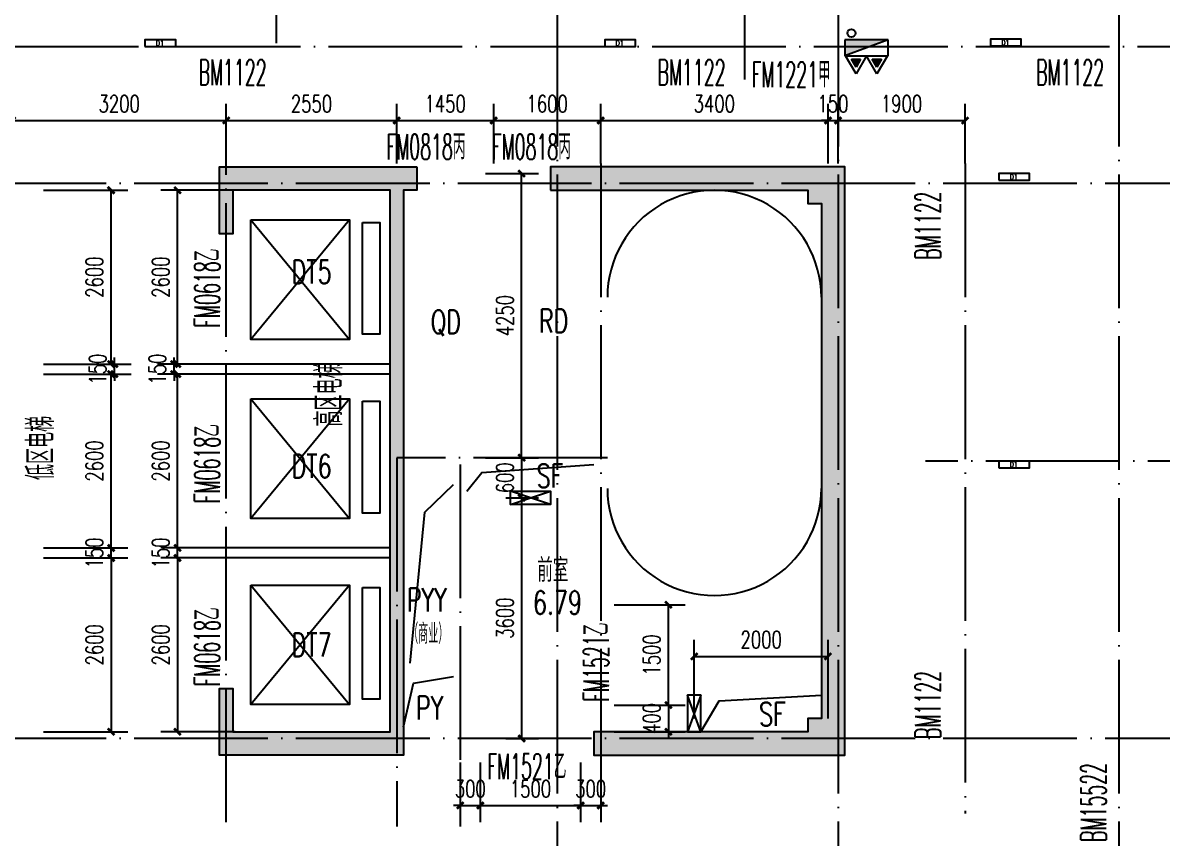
# Model space of a CAD drawing. Extents: x 1980812 to 2578970, y -669191 to 284498.
# Drawn here: x 2020374 to 2037414, y -23487 to -11290 of the extents above; entities that cross this region are included whole.
import ezdxf
from ezdxf.enums import TextEntityAlignment as Align

# ---------------------------------------------------------------- set-up
doc = ezdxf.new("R2010")
doc.units = 0
doc.header["$LTSCALE"] = 1000
doc.header["$MEASUREMENT"] = 0
doc.linetypes.add('DOTE', pattern=[2.42, 2, -0.2, 0.02, -0.2])
for name, color, linetype in [('0-文字（管井）', 53, 'Continuous'), ('0-文字（防火门)', 22, 'Continuous'), ('COLU', 6, 'Continuous'), ('COLU_HATCH', 251, 'Continuous'), ('DIM_SYMB', 3, 'Continuous'), ('dote', 1, 'DOTE'), ('DQ-L', 2, 'Continuous'), ('DQ2', 2, 'Continuous'), ('EQUIP_地漏', 255, 'Continuous'), ('EQUIP_消火栓', 255, 'Continuous'), ('STAIR', 2, 'Continuous'), ('VALVE_喷淋', 255, 'Continuous'), ('VPIPE-消防', 20, 'Continuous'), ('WALL', 4, 'Continuous'), ('WINDOW', 2, 'Continuous'), ('房间名称', 7, 'Continuous'), ('看线', 66, 'Continuous'), ('空线', 3, 'Continuous'), ('详细尺寸', 11, 'Continuous'), ('详细标注', 231, 'Continuous'), ('门窗编号', 56, 'Continuous'), ('门窗编号（回迁图纸）', 56, 'Continuous')]:
    doc.layers.add(name, color=color, linetype=linetype)
doc.styles.add('_TCH_DIM_T3', font='SIMPLEX', dxfattribs={"width": 0.705882, "bigfont": 'GBCBIG'})
doc.styles.add('D8', font='txtw.shx', dxfattribs={"width": 0.7, "bigfont": 'hztxtw.shx'})
doc.styles.add('HZF', font='ROMANS2', dxfattribs={"width": 0.7, "bigfont": 'HZDF2'})
doc.styles.add('HZTXTW', font='txtw.shx', dxfattribs={"width": 0.6, "bigfont": 'hztxtw.shx'})
doc.dimstyles.new('_TCH_ARCH&&100', dxfattribs={"dimtxt": 255, "dimasz": 100, "dimexe": 250, "dimexo": 300, "dimgap": 122.5, "dimtad": 1, "dimdec": 0, "dimzin": 0, "dimdsep": 46, "dimtxsty": '_TCH_DIM_T3', "dimblk": 'ARCHTICK', "dimcen": 0.09, "dimclrt": 7, "dimazin": 2, "dimtfac": 1, "dimtdec": 0, "dimtix": 1, "dimtmove": 2, "dimatfit": 3, "dimfxl": 1, "dimtolj": 1, "dimtzin": 0, "dimarcsym": 0})

# ---------------------------------------------------------------- blocks, each defined once
blk = doc.blocks.new('A座塔楼')
at = {"layer": 'dote'}
for p, q in [((31700, 32677), (31700, -9424)), ((35900, 32677), (35900, -8425)), ((40100, 32677), (40100, -9424)), ((27500, 17700), (27500, 32331)), ((56413, 15600), (-8454, 15600)), ((54631, 11450), (37209, 11450)), ((56413, 7300), (-8454, 7300))]:
    blk.add_line(p, q, dxfattribs=at)
blk = doc.blocks.new('A$C204647D6')
at = {"layer": 'dote'}
for p, q in [((34500, -2099.7), (34500, -6145.2)), ((6500, -5650), (54031.7, -5650)), ((37799.5, -7400), (37799.5, -17119.6))]:
    blk.add_line(p, q, dxfattribs=at)
at = {"layer": '0-文字（防火门)', "style": 'HZTXTW', "width": 0.5}
blk.add_text('FM1221甲', height=380, dxfattribs=at).set_placement((34606.8, -6258.6))
blk = doc.blocks.new('A$C2225643B')
at = {"layer": 'WINDOW', "color": 5}
for p, q in [((-1586, -444), (-261, -2233)), ((-261, -444), (-1586, -2233)), ((-1586, -3119), (-261, -4907)), ((-261, -3119), (-1586, -4907)), ((-1586, -5905), (-261, -7693)), ((-261, -5905), (-1586, -7693))]:
    blk.add_line(p, q, dxfattribs=at)
at = {"layer": 'WINDOW'}
for p, q in [((0, -1950), (0, -650)), ((0, -4700), (0, -3400)), ((0, -7450), (0, -6150))]:
    blk.add_line(p, q, dxfattribs=at)
at = {"layer": 'WINDOW', "color": 5}
for points in [[(-1782, -481), (-2040, -481), (-2040, -2153), (-1782, -2153)], [(-261, -444), (-1586, -444), (-1586, -2233), (-261, -2233)], [(-1782, -3156), (-2040, -3156), (-2040, -4828), (-1782, -4828)], [(-261, -3119), (-1586, -3119), (-1586, -4907), (-261, -4907)], [(-1782, -5942), (-2040, -5942), (-2040, -7614), (-1782, -7614)], [(-261, -5905), (-1586, -5905), (-1586, -7693), (-261, -7693)]]:
    blk.add_lwpolyline(points, close=True, dxfattribs=at)
at = {"layer": 'WINDOW'}
for points in [[(-41, -1300), (0, -1300), (0, -650), (-41, -650)], [(-41, -1300), (0, -1300), (0, -1950), (-41, -1950)], [(-41, -4050), (0, -4050), (0, -3400), (-41, -3400)], [(-41, -4050), (0, -4050), (0, -4700), (-41, -4700)], [(-41, -6800), (0, -6800), (0, -6150), (-41, -6150)], [(-41, -6800), (0, -6800), (0, -7450), (-41, -7450)]]:
    blk.add_lwpolyline(points, close=True, dxfattribs=at)
at = {"layer": '看线'}
for p, q in [((-2200, -2600), (0, -2600)), ((-2200, -2750), (0, -2750)), ((-2200, -5350), (0, -5350)), ((-2200, -5500), (0, -5500))]:
    blk.add_line(p, q, dxfattribs=at)
at = {"layer": '房间名称', "style": 'HZF', "width": 0.7}
for s, p in [('DT2', (-1045, -1220)), ('DT3', (-1045, -4128)), ('DT4', (-1045, -6799))]:
    blk.add_text(s, height=350, dxfattribs=at).set_placement(p, align=Align.MIDDLE_CENTER)
at = {"layer": '房间名称', "style": 'HZTXTW', "width": 0.6}
blk.add_text('低区电梯', height=400, rotation=90.0006, dxfattribs=at).set_placement((525, -3854), align=Align.MIDDLE_CENTER)
blk = doc.blocks.new('_ArchTick')
at = {"color": 0, "linetype": 'ByBlock', "const_width": 0.4}
blk.add_lwpolyline([(-0.5, -0.5), (0.5, 0.5)], dxfattribs=at)
blk = doc.blocks.new('*D45')
at = {"layer": 'Defpoints', "color": 0, "transparency": 16777216}
for p in [(2020382, -19295), (2020382, -21895), (2021695, -21895)]:
    blk.add_point(p, dxfattribs=at)
at = {"layer": '详细标注', "color": 0, "lineweight": -2, "transparency": 16777216}
for p, q in [((2020682, -19295), (2021945, -19295)), ((2021695, -19295), (2021695, -21895)), ((2020682, -21895), (2021945, -21895))]:
    blk.add_line(p, q, dxfattribs=at)
at = {"layer": '详细标注', "color": 0, "lineweight": -2, "transparency": 16777216, "xscale": 100, "yscale": 100, "zscale": 100}
for p, rotation in [((2021695, -19295), 90), ((2021695, -21895), 270)]:
    blk.add_blockref('_ArchTick', p, dxfattribs=dict(at, rotation=rotation))
at = {"layer": '详细标注', "color": 7, "transparency": 16777216, "insert": (2021445, -20595), "char_height": 255, "attachment_point": 5, "rotation": 90, "style": '_TCH_DIM_T3'}
blk.add_mtext('\\A1;2600', dxfattribs=at)
blk = doc.blocks.new('*D46')
at = {"layer": 'Defpoints', "color": 0, "transparency": 16777216}
for p in [(2020382, -19145), (2021695, -19145), (2020382, -19295)]:
    blk.add_point(p, dxfattribs=at)
at = {"layer": '详细标注', "color": 0, "lineweight": -2, "transparency": 16777216}
for p, q in [((2021695, -19145), (2021695, -19045)), ((2020682, -19145), (2021945, -19145)), ((2021695, -19295), (2021695, -19145)), ((2020682, -19295), (2021945, -19295)), ((2021695, -19295), (2021695, -19395))]:
    blk.add_line(p, q, dxfattribs=at)
at = {"layer": '详细标注', "color": 0, "lineweight": -2, "transparency": 16777216, "xscale": 100, "yscale": 100, "zscale": 100}
for p, rotation in [((2021695, -19145), 270), ((2021695, -19295), 90)]:
    blk.add_blockref('_ArchTick', p, dxfattribs=dict(at, rotation=rotation))
at = {"layer": '详细标注', "color": 7, "transparency": 16777216, "insert": (2021445, -19220), "char_height": 255, "attachment_point": 5, "rotation": 90, "style": '_TCH_DIM_T3'}
blk.add_mtext('\\A1;150', dxfattribs=at)
blk = doc.blocks.new('*D47')
at = {"layer": 'Defpoints', "color": 0, "transparency": 16777216}
for p in [(2020382, -16545), (2021695, -16545), (2020382, -19145)]:
    blk.add_point(p, dxfattribs=at)
at = {"layer": '详细标注', "color": 0, "lineweight": -2, "transparency": 16777216}
for p, q in [((2020682, -16545), (2021945, -16545)), ((2021695, -19145), (2021695, -16545)), ((2020682, -19145), (2021945, -19145))]:
    blk.add_line(p, q, dxfattribs=at)
at = {"layer": '详细标注', "color": 0, "lineweight": -2, "transparency": 16777216, "xscale": 100, "yscale": 100, "zscale": 100}
for p, rotation in [((2021695, -16545), 90), ((2021695, -19145), 270)]:
    blk.add_blockref('_ArchTick', p, dxfattribs=dict(at, rotation=rotation))
at = {"layer": '详细标注', "color": 7, "transparency": 16777216, "insert": (2021445, -17845), "char_height": 255, "attachment_point": 5, "rotation": 90, "style": '_TCH_DIM_T3'}
blk.add_mtext('\\A1;2600', dxfattribs=at)
blk = doc.blocks.new('*D48')
at = {"layer": 'Defpoints', "color": 0, "transparency": 16777216}
for p in [(2020382, -16395), (2021745, -16395), (2020382, -16545)]:
    blk.add_point(p, dxfattribs=at)
at = {"layer": '详细标注', "color": 0, "lineweight": -2, "transparency": 16777216}
for p, q in [((2021745, -16395), (2021745, -16295)), ((2020682, -16395), (2021995, -16395)), ((2021745, -16545), (2021745, -16395)), ((2020682, -16545), (2021995, -16545)), ((2021745, -16545), (2021745, -16645))]:
    blk.add_line(p, q, dxfattribs=at)
at = {"layer": '详细标注', "color": 0, "lineweight": -2, "transparency": 16777216, "xscale": 100, "yscale": 100, "zscale": 100}
for p, rotation in [((2021745, -16395), 270), ((2021745, -16545), 90)]:
    blk.add_blockref('_ArchTick', p, dxfattribs=dict(at, rotation=rotation))
at = {"layer": '详细标注', "color": 7, "transparency": 16777216, "insert": (2021495, -16470), "char_height": 255, "attachment_point": 5, "rotation": 90, "style": '_TCH_DIM_T3'}
blk.add_mtext('\\A1;150', dxfattribs=at)
blk = doc.blocks.new('*D49')
at = {"layer": 'Defpoints', "color": 0, "transparency": 16777216}
for p in [(2020382, -13795), (2021695, -13795), (2020382, -16395)]:
    blk.add_point(p, dxfattribs=at)
at = {"layer": '详细标注', "color": 0, "lineweight": -2, "transparency": 16777216}
for p, q in [((2020682, -13795), (2021945, -13795)), ((2021695, -16395), (2021695, -13795)), ((2020682, -16395), (2021945, -16395))]:
    blk.add_line(p, q, dxfattribs=at)
at = {"layer": '详细标注', "color": 0, "lineweight": -2, "transparency": 16777216, "xscale": 100, "yscale": 100, "zscale": 100}
for p, rotation in [((2021695, -13795), 90), ((2021695, -16395), 270)]:
    blk.add_blockref('_ArchTick', p, dxfattribs=dict(at, rotation=rotation))
at = {"layer": '详细标注', "color": 7, "transparency": 16777216, "insert": (2021445, -15095), "char_height": 255, "attachment_point": 5, "rotation": 90, "style": '_TCH_DIM_T3'}
blk.add_mtext('\\A1;2600', dxfattribs=at)
blk = doc.blocks.new('*D60')
at = {"layer": 'Defpoints', "color": 0, "transparency": 16777216}
for p in [(2023850, -19295), (2022688, -21895), (2023850, -21895)]:
    blk.add_point(p, dxfattribs=at)
at = {"layer": '详细标注', "color": 0, "lineweight": -2, "transparency": 16777216}
for p, q in [((2023550, -19295), (2022438, -19295)), ((2022688, -19295), (2022688, -21895)), ((2023550, -21895), (2022438, -21895))]:
    blk.add_line(p, q, dxfattribs=at)
at = {"layer": '详细标注', "color": 0, "lineweight": -2, "transparency": 16777216, "xscale": 100, "yscale": 100, "zscale": 100}
for p, rotation in [((2022688, -19295), 90), ((2022688, -21895), 270)]:
    blk.add_blockref('_ArchTick', p, dxfattribs=dict(at, rotation=rotation))
at = {"layer": '详细标注', "color": 7, "transparency": 16777216, "insert": (2022438, -20595), "char_height": 255, "attachment_point": 5, "rotation": 90, "style": '_TCH_DIM_T3'}
blk.add_mtext('\\A1;2600', dxfattribs=at)
blk = doc.blocks.new('*D61')
at = {"layer": 'Defpoints', "color": 0, "transparency": 16777216}
for p in [(2022688, -19145), (2023850, -19145), (2023850, -19295)]:
    blk.add_point(p, dxfattribs=at)
at = {"layer": '详细标注', "color": 0, "lineweight": -2, "transparency": 16777216}
for p, q in [((2022688, -19145), (2022688, -19045)), ((2023550, -19145), (2022438, -19145)), ((2022688, -19295), (2022688, -19145)), ((2023550, -19295), (2022438, -19295)), ((2022688, -19295), (2022688, -19395))]:
    blk.add_line(p, q, dxfattribs=at)
at = {"layer": '详细标注', "color": 0, "lineweight": -2, "transparency": 16777216, "xscale": 100, "yscale": 100, "zscale": 100}
for p, rotation in [((2022688, -19145), 270), ((2022688, -19295), 90)]:
    blk.add_blockref('_ArchTick', p, dxfattribs=dict(at, rotation=rotation))
at = {"layer": '详细标注', "color": 7, "transparency": 16777216, "insert": (2022438, -19220), "char_height": 255, "attachment_point": 5, "rotation": 90, "style": '_TCH_DIM_T3'}
blk.add_mtext('\\A1;150', dxfattribs=at)
blk = doc.blocks.new('*D62')
at = {"layer": 'Defpoints', "color": 0, "transparency": 16777216}
for p in [(2022688, -16545), (2023850, -16545), (2023850, -19145)]:
    blk.add_point(p, dxfattribs=at)
at = {"layer": '详细标注', "color": 0, "lineweight": -2, "transparency": 16777216}
for p, q in [((2023550, -16545), (2022438, -16545)), ((2022688, -19145), (2022688, -16545)), ((2023550, -19145), (2022438, -19145))]:
    blk.add_line(p, q, dxfattribs=at)
at = {"layer": '详细标注', "color": 0, "lineweight": -2, "transparency": 16777216, "xscale": 100, "yscale": 100, "zscale": 100}
for p, rotation in [((2022688, -16545), 90), ((2022688, -19145), 270)]:
    blk.add_blockref('_ArchTick', p, dxfattribs=dict(at, rotation=rotation))
at = {"layer": '详细标注', "color": 7, "transparency": 16777216, "insert": (2022438, -17845), "char_height": 255, "attachment_point": 5, "rotation": 90, "style": '_TCH_DIM_T3'}
blk.add_mtext('\\A1;2600', dxfattribs=at)
blk = doc.blocks.new('*D63')
at = {"layer": 'Defpoints', "color": 0, "transparency": 16777216}
for p in [(2022638, -16395), (2023850, -16395), (2023850, -16545)]:
    blk.add_point(p, dxfattribs=at)
at = {"layer": '详细标注', "color": 0, "lineweight": -2, "transparency": 16777216}
for p, q in [((2022638, -16395), (2022638, -16295)), ((2023550, -16395), (2022388, -16395)), ((2022638, -16545), (2022638, -16395)), ((2023550, -16545), (2022388, -16545)), ((2022638, -16545), (2022638, -16645))]:
    blk.add_line(p, q, dxfattribs=at)
at = {"layer": '详细标注', "color": 0, "lineweight": -2, "transparency": 16777216, "xscale": 100, "yscale": 100, "zscale": 100}
for p, rotation in [((2022638, -16395), 270), ((2022638, -16545), 90)]:
    blk.add_blockref('_ArchTick', p, dxfattribs=dict(at, rotation=rotation))
at = {"layer": '详细标注', "color": 7, "transparency": 16777216, "insert": (2022388, -16470), "char_height": 255, "attachment_point": 5, "rotation": 90, "style": '_TCH_DIM_T3'}
blk.add_mtext('\\A1;150', dxfattribs=at)
blk = doc.blocks.new('*D64')
at = {"layer": 'Defpoints', "color": 0, "transparency": 16777216}
for p in [(2022688, -13795), (2023850, -13795), (2023850, -16395)]:
    blk.add_point(p, dxfattribs=at)
at = {"layer": '详细标注', "color": 0, "lineweight": -2, "transparency": 16777216}
for p, q in [((2023550, -13795), (2022438, -13795)), ((2022688, -16395), (2022688, -13795)), ((2023550, -16395), (2022438, -16395))]:
    blk.add_line(p, q, dxfattribs=at)
at = {"layer": '详细标注', "color": 0, "lineweight": -2, "transparency": 16777216, "xscale": 100, "yscale": 100, "zscale": 100}
for p, rotation in [((2022688, -13795), 90), ((2022688, -16395), 270)]:
    blk.add_blockref('_ArchTick', p, dxfattribs=dict(at, rotation=rotation))
at = {"layer": '详细标注', "color": 7, "transparency": 16777216, "insert": (2022438, -15095), "char_height": 255, "attachment_point": 5, "rotation": 90, "style": '_TCH_DIM_T3'}
blk.add_mtext('\\A1;2600', dxfattribs=at)
blk = doc.blocks.new('*D1451')
at = {"layer": 'Defpoints', "color": 0, "transparency": 16777216}
for p in [(5500, 1044), (2300, 100), (5500, 100)]:
    blk.add_point(p, dxfattribs=at)
at = {"layer": '详细标注', "color": 0, "lineweight": -2, "transparency": 16777216}
for p, q in [((2300, 400), (2300, 1294)), ((5500, 400), (5500, 1294)), ((2300, 1044), (5500, 1044))]:
    blk.add_line(p, q, dxfattribs=at)
at = {"layer": '详细标注', "color": 0, "lineweight": -2, "transparency": 16777216, "xscale": 100, "yscale": 100, "zscale": 100, "rotation": 180}
blk.add_blockref('_ArchTick', (2300, 1044), dxfattribs=at)
at = {"layer": '详细标注', "color": 0, "lineweight": -2, "transparency": 16777216, "xscale": 100, "yscale": 100, "zscale": 100}
blk.add_blockref('_ArchTick', (5500, 1044), dxfattribs=at)
at = {"layer": '详细标注', "color": 7, "transparency": 16777216, "insert": (3900, 1294), "char_height": 255, "attachment_point": 5, "style": '_TCH_DIM_T3'}
blk.add_mtext('\\A1;3200', dxfattribs=at)
blk = doc.blocks.new('*D1452')
at = {"layer": 'Defpoints', "color": 0, "transparency": 16777216}
for p in [(8050, 1044), (5500, 100), (8050, 100)]:
    blk.add_point(p, dxfattribs=at)
at = {"layer": '详细标注', "color": 0, "lineweight": -2, "transparency": 16777216}
for p, q in [((5500, 400), (5500, 1294)), ((8050, 400), (8050, 1294)), ((5500, 1044), (8050, 1044))]:
    blk.add_line(p, q, dxfattribs=at)
at = {"layer": '详细标注', "color": 0, "lineweight": -2, "transparency": 16777216, "xscale": 100, "yscale": 100, "zscale": 100, "rotation": 180}
blk.add_blockref('_ArchTick', (5500, 1044), dxfattribs=at)
at = {"layer": '详细标注', "color": 0, "lineweight": -2, "transparency": 16777216, "xscale": 100, "yscale": 100, "zscale": 100}
blk.add_blockref('_ArchTick', (8050, 1044), dxfattribs=at)
at = {"layer": '详细标注', "color": 7, "transparency": 16777216, "insert": (6775, 1294), "char_height": 255, "attachment_point": 5, "style": '_TCH_DIM_T3'}
blk.add_mtext('\\A1;2550', dxfattribs=at)
blk = doc.blocks.new('*D1453')
at = {"layer": 'Defpoints', "color": 0, "transparency": 16777216}
for p in [(9500, 1044), (8050, 100), (9500, 100)]:
    blk.add_point(p, dxfattribs=at)
at = {"layer": '详细标注', "color": 0, "lineweight": -2, "transparency": 16777216}
for p, q in [((8050, 400), (8050, 1294)), ((9500, 400), (9500, 1294)), ((8050, 1044), (9500, 1044))]:
    blk.add_line(p, q, dxfattribs=at)
at = {"layer": '详细标注', "color": 0, "lineweight": -2, "transparency": 16777216, "xscale": 100, "yscale": 100, "zscale": 100, "rotation": 180}
blk.add_blockref('_ArchTick', (8050, 1044), dxfattribs=at)
at = {"layer": '详细标注', "color": 0, "lineweight": -2, "transparency": 16777216, "xscale": 100, "yscale": 100, "zscale": 100}
blk.add_blockref('_ArchTick', (9500, 1044), dxfattribs=at)
at = {"layer": '详细标注', "color": 7, "transparency": 16777216, "insert": (8775, 1294), "char_height": 255, "attachment_point": 5, "style": '_TCH_DIM_T3'}
blk.add_mtext('\\A1;1450', dxfattribs=at)
blk = doc.blocks.new('*D1454')
at = {"layer": 'Defpoints', "color": 0, "transparency": 16777216}
for p in [(11100, 1044), (9500, 100), (11100, 100)]:
    blk.add_point(p, dxfattribs=at)
at = {"layer": '详细标注', "color": 0, "lineweight": -2, "transparency": 16777216}
for p, q in [((9500, 400), (9500, 1294)), ((11100, 400), (11100, 1294)), ((9500, 1044), (11100, 1044))]:
    blk.add_line(p, q, dxfattribs=at)
at = {"layer": '详细标注', "color": 0, "lineweight": -2, "transparency": 16777216, "xscale": 100, "yscale": 100, "zscale": 100, "rotation": 180}
blk.add_blockref('_ArchTick', (9500, 1044), dxfattribs=at)
at = {"layer": '详细标注', "color": 0, "lineweight": -2, "transparency": 16777216, "xscale": 100, "yscale": 100, "zscale": 100}
blk.add_blockref('_ArchTick', (11100, 1044), dxfattribs=at)
at = {"layer": '详细标注', "color": 7, "transparency": 16777216, "insert": (10300, 1294), "char_height": 255, "attachment_point": 5, "style": '_TCH_DIM_T3'}
blk.add_mtext('\\A1;1600', dxfattribs=at)
blk = doc.blocks.new('*D1455')
at = {"layer": 'Defpoints', "color": 0, "transparency": 16777216}
for p in [(14500, 1044), (11100, 100), (14500, 100)]:
    blk.add_point(p, dxfattribs=at)
at = {"layer": '详细标注', "color": 0, "lineweight": -2, "transparency": 16777216}
for p, q in [((11100, 400), (11100, 1294)), ((14500, 400), (14500, 1294)), ((11100, 1044), (14500, 1044))]:
    blk.add_line(p, q, dxfattribs=at)
at = {"layer": '详细标注', "color": 0, "lineweight": -2, "transparency": 16777216, "xscale": 100, "yscale": 100, "zscale": 100, "rotation": 180}
blk.add_blockref('_ArchTick', (11100, 1044), dxfattribs=at)
at = {"layer": '详细标注', "color": 0, "lineweight": -2, "transparency": 16777216, "xscale": 100, "yscale": 100, "zscale": 100}
blk.add_blockref('_ArchTick', (14500, 1044), dxfattribs=at)
at = {"layer": '详细标注', "color": 7, "transparency": 16777216, "insert": (12800, 1294), "char_height": 255, "attachment_point": 5, "style": '_TCH_DIM_T3'}
blk.add_mtext('\\A1;3400', dxfattribs=at)
blk = doc.blocks.new('*D1456')
at = {"layer": 'Defpoints', "color": 0, "transparency": 16777216}
for p in [(14650, 1044), (14500, 100), (14650, 100)]:
    blk.add_point(p, dxfattribs=at)
at = {"layer": '详细标注', "color": 0, "lineweight": -2, "transparency": 16777216}
for p, q in [((14500, 400), (14500, 1294)), ((14650, 400), (14650, 1294)), ((14500, 1044), (14400, 1044)), ((14500, 1044), (14650, 1044)), ((14650, 1044), (14750, 1044))]:
    blk.add_line(p, q, dxfattribs=at)
at = {"layer": '详细标注', "color": 0, "lineweight": -2, "transparency": 16777216, "xscale": 100, "yscale": 100, "zscale": 100}
blk.add_blockref('_ArchTick', (14500, 1044), dxfattribs=at)
at = {"layer": '详细标注', "color": 0, "lineweight": -2, "transparency": 16777216, "xscale": 100, "yscale": 100, "zscale": 100, "rotation": 180}
blk.add_blockref('_ArchTick', (14650, 1044), dxfattribs=at)
at = {"layer": '详细标注', "color": 7, "transparency": 16777216, "insert": (14575, 1294), "char_height": 255, "attachment_point": 5, "style": '_TCH_DIM_T3'}
blk.add_mtext('\\A1;150', dxfattribs=at)
blk = doc.blocks.new('*D1457')
at = {"layer": 'Defpoints', "color": 0, "transparency": 16777216}
for p in [(16550, 1044), (14650, 100), (16550, 100)]:
    blk.add_point(p, dxfattribs=at)
at = {"layer": '详细标注', "color": 0, "lineweight": -2, "transparency": 16777216}
for p, q in [((14650, 400), (14650, 1294)), ((16550, 400), (16550, 1294)), ((14650, 1044), (16550, 1044))]:
    blk.add_line(p, q, dxfattribs=at)
at = {"layer": '详细标注', "color": 0, "lineweight": -2, "transparency": 16777216, "xscale": 100, "yscale": 100, "zscale": 100, "rotation": 180}
blk.add_blockref('_ArchTick', (14650, 1044), dxfattribs=at)
at = {"layer": '详细标注', "color": 0, "lineweight": -2, "transparency": 16777216, "xscale": 100, "yscale": 100, "zscale": 100}
blk.add_blockref('_ArchTick', (16550, 1044), dxfattribs=at)
at = {"layer": '详细标注', "color": 7, "transparency": 16777216, "insert": (15600, 1294), "char_height": 255, "attachment_point": 5, "style": '_TCH_DIM_T3'}
blk.add_mtext('\\A1;1900', dxfattribs=at)
blk = doc.blocks.new('*D1466')
at = {"layer": 'Defpoints', "color": 0, "transparency": 16777216}
for p in [(9080, 250), (9918, 250), (9080, -4000)]:
    blk.add_point(p, dxfattribs=at)
at = {"layer": '详细标注', "color": 0, "lineweight": -2, "transparency": 16777216}
for p, q in [((9380, 250), (10168, 250)), ((9918, -4000), (9918, 250)), ((9380, -4000), (10168, -4000))]:
    blk.add_line(p, q, dxfattribs=at)
at = {"layer": '详细标注', "color": 0, "lineweight": -2, "transparency": 16777216, "xscale": 100, "yscale": 100, "zscale": 100}
for p, rotation in [((9918, 250), 90), ((9918, -4000), 270)]:
    blk.add_blockref('_ArchTick', p, dxfattribs=dict(at, rotation=rotation))
at = {"layer": '详细标注', "color": 7, "transparency": 16777216, "insert": (9668, -1875), "char_height": 255, "attachment_point": 5, "rotation": 90, "style": '_TCH_DIM_T3'}
blk.add_mtext('\\A1;4250', dxfattribs=at)
blk = doc.blocks.new('*D1467')
at = {"layer": 'Defpoints', "color": 0, "transparency": 16777216}
for p in [(9380, -4000), (9380, -4600), (9918, -4600)]:
    blk.add_point(p, dxfattribs=at)
at = {"layer": '详细标注', "color": 0, "lineweight": -2, "transparency": 16777216}
for p, q in [((9918, -4000), (9918, -3900)), ((9680, -4000), (10168, -4000)), ((9918, -4000), (9918, -4600)), ((9680, -4600), (10168, -4600)), ((9918, -4600), (9918, -4700))]:
    blk.add_line(p, q, dxfattribs=at)
at = {"layer": '详细标注', "color": 0, "lineweight": -2, "transparency": 16777216, "xscale": 100, "yscale": 100, "zscale": 100}
for p, rotation in [((9918, -4000), 270), ((9918, -4600), 90)]:
    blk.add_blockref('_ArchTick', p, dxfattribs=dict(at, rotation=rotation))
at = {"layer": '详细标注', "color": 7, "transparency": 16777216, "insert": (9668, -4300), "char_height": 255, "attachment_point": 5, "rotation": 90, "style": '_TCH_DIM_T3'}
blk.add_mtext('\\A1;600', dxfattribs=at)
blk = doc.blocks.new('*D1468')
at = {"layer": 'Defpoints', "color": 0, "transparency": 16777216}
for p in [(9380, -4600), (9380, -8200), (9918, -8200)]:
    blk.add_point(p, dxfattribs=at)
at = {"layer": '详细标注', "color": 0, "lineweight": -2, "transparency": 16777216}
for p, q in [((9680, -4600), (10168, -4600)), ((9918, -4600), (9918, -8200)), ((9680, -8200), (10168, -8200))]:
    blk.add_line(p, q, dxfattribs=at)
at = {"layer": '详细标注', "color": 0, "lineweight": -2, "transparency": 16777216, "xscale": 100, "yscale": 100, "zscale": 100}
for p, rotation in [((9918, -4600), 90), ((9918, -8200), 270)]:
    blk.add_blockref('_ArchTick', p, dxfattribs=dict(at, rotation=rotation))
at = {"layer": '详细标注', "color": 7, "transparency": 16777216, "insert": (9668, -6400), "char_height": 255, "attachment_point": 5, "rotation": 90, "style": '_TCH_DIM_T3'}
blk.add_mtext('\\A1;3600', dxfattribs=at)
blk = doc.blocks.new('*D1469')
at = {"layer": 'Defpoints', "color": 0, "transparency": 16777216}
for p in [(11000, -6200), (12113, -6200), (11000, -7700)]:
    blk.add_point(p, dxfattribs=at)
at = {"layer": '详细标注', "color": 0, "lineweight": -2, "transparency": 16777216}
for p, q in [((11300, -6200), (12363, -6200)), ((12113, -7700), (12113, -6200)), ((11300, -7700), (12363, -7700))]:
    blk.add_line(p, q, dxfattribs=at)
at = {"layer": '详细标注', "color": 0, "lineweight": -2, "transparency": 16777216, "xscale": 100, "yscale": 100, "zscale": 100}
for p, rotation in [((12113, -6200), 90), ((12113, -7700), 270)]:
    blk.add_blockref('_ArchTick', p, dxfattribs=dict(at, rotation=rotation))
at = {"layer": '详细标注', "color": 7, "transparency": 16777216, "insert": (11863, -6950), "char_height": 255, "attachment_point": 5, "rotation": 90, "style": '_TCH_DIM_T3'}
blk.add_mtext('\\A1;1500', dxfattribs=at)
blk = doc.blocks.new('*D1470')
at = {"layer": 'Defpoints', "color": 0, "transparency": 16777216}
for p in [(11000, -7700), (11000, -8100), (12113, -8100)]:
    blk.add_point(p, dxfattribs=at)
at = {"layer": '详细标注', "color": 0, "lineweight": -2, "transparency": 16777216}
for p, q in [((12113, -7700), (12113, -7600)), ((11300, -7700), (12363, -7700)), ((12113, -7700), (12113, -8100)), ((11300, -8100), (12363, -8100)), ((12113, -8100), (12113, -8200))]:
    blk.add_line(p, q, dxfattribs=at)
at = {"layer": '详细标注', "color": 0, "lineweight": -2, "transparency": 16777216, "xscale": 100, "yscale": 100, "zscale": 100}
for p, rotation in [((12113, -7700), 270), ((12113, -8100), 90)]:
    blk.add_blockref('_ArchTick', p, dxfattribs=dict(at, rotation=rotation))
at = {"layer": '详细标注', "color": 7, "transparency": 16777216, "insert": (11863, -7900), "char_height": 255, "attachment_point": 5, "rotation": 90, "style": '_TCH_DIM_T3'}
blk.add_mtext('\\A1;400', dxfattribs=at)
blk = doc.blocks.new('*D1471')
at = {"layer": 'Defpoints', "color": 0, "transparency": 16777216}
for p in [(9000, -8257), (9300, -8257), (9300, -9202)]:
    blk.add_point(p, dxfattribs=at)
at = {"layer": '详细标注', "color": 0, "lineweight": -2, "transparency": 16777216}
for p, q in [((9000, -8557), (9000, -9452)), ((9300, -8557), (9300, -9452)), ((9000, -9202), (8900, -9202)), ((9000, -9202), (9300, -9202)), ((9300, -9202), (9400, -9202))]:
    blk.add_line(p, q, dxfattribs=at)
at = {"layer": '详细标注', "color": 0, "lineweight": -2, "transparency": 16777216, "xscale": 100, "yscale": 100, "zscale": 100}
blk.add_blockref('_ArchTick', (9000, -9202), dxfattribs=at)
at = {"layer": '详细标注', "color": 0, "lineweight": -2, "transparency": 16777216, "xscale": 100, "yscale": 100, "zscale": 100, "rotation": 180}
blk.add_blockref('_ArchTick', (9300, -9202), dxfattribs=at)
at = {"layer": '详细标注', "color": 7, "transparency": 16777216, "insert": (9150, -8952), "char_height": 255, "attachment_point": 5, "style": '_TCH_DIM_T3'}
blk.add_mtext('\\A1;300', dxfattribs=at)
blk = doc.blocks.new('*D1472')
at = {"layer": 'Defpoints', "color": 0, "transparency": 16777216}
for p in [(9300, -8257), (10800, -8257), (10800, -9202)]:
    blk.add_point(p, dxfattribs=at)
at = {"layer": '详细标注', "color": 0, "lineweight": -2, "transparency": 16777216}
for p, q in [((9300, -8557), (9300, -9452)), ((10800, -8557), (10800, -9452)), ((9300, -9202), (10800, -9202))]:
    blk.add_line(p, q, dxfattribs=at)
at = {"layer": '详细标注', "color": 0, "lineweight": -2, "transparency": 16777216, "xscale": 100, "yscale": 100, "zscale": 100, "rotation": 180}
blk.add_blockref('_ArchTick', (9300, -9202), dxfattribs=at)
at = {"layer": '详细标注', "color": 0, "lineweight": -2, "transparency": 16777216, "xscale": 100, "yscale": 100, "zscale": 100}
blk.add_blockref('_ArchTick', (10800, -9202), dxfattribs=at)
at = {"layer": '详细标注', "color": 7, "transparency": 16777216, "insert": (10050, -8952), "char_height": 255, "attachment_point": 5, "style": '_TCH_DIM_T3'}
blk.add_mtext('\\A1;1500', dxfattribs=at)
blk = doc.blocks.new('*D1473')
at = {"layer": 'Defpoints', "color": 0, "transparency": 16777216}
for p in [(10800, -8257), (11100, -8257), (11100, -9202)]:
    blk.add_point(p, dxfattribs=at)
at = {"layer": '详细标注', "color": 0, "lineweight": -2, "transparency": 16777216}
for p, q in [((10800, -8557), (10800, -9452)), ((11100, -8557), (11100, -9452)), ((10800, -9202), (10700, -9202)), ((10800, -9202), (11100, -9202)), ((11100, -9202), (11200, -9202))]:
    blk.add_line(p, q, dxfattribs=at)
at = {"layer": '详细标注', "color": 0, "lineweight": -2, "transparency": 16777216, "xscale": 100, "yscale": 100, "zscale": 100}
blk.add_blockref('_ArchTick', (10800, -9202), dxfattribs=at)
at = {"layer": '详细标注', "color": 0, "lineweight": -2, "transparency": 16777216, "xscale": 100, "yscale": 100, "zscale": 100, "rotation": 180}
blk.add_blockref('_ArchTick', (11100, -9202), dxfattribs=at)
at = {"layer": '详细标注', "color": 7, "transparency": 16777216, "insert": (10950, -8952), "char_height": 255, "attachment_point": 5, "style": '_TCH_DIM_T3'}
blk.add_mtext('\\A1;300', dxfattribs=at)
blk = doc.blocks.new('*D1474')
at = {"layer": 'Defpoints', "color": 0, "transparency": 16777216}
for p in [(14500, -6972), (12500, -8200), (14500, -8200)]:
    blk.add_point(p, dxfattribs=at)
at = {"layer": '详细标注', "color": 0, "lineweight": -2, "transparency": 16777216}
for p, q in [((12500, -7900), (12500, -6722)), ((14500, -7900), (14500, -6722)), ((12500, -6972), (14500, -6972))]:
    blk.add_line(p, q, dxfattribs=at)
at = {"layer": '详细标注', "color": 0, "lineweight": -2, "transparency": 16777216, "xscale": 100, "yscale": 100, "zscale": 100, "rotation": 180}
blk.add_blockref('_ArchTick', (12500, -6972), dxfattribs=at)
at = {"layer": '详细标注', "color": 0, "lineweight": -2, "transparency": 16777216, "xscale": 100, "yscale": 100, "zscale": 100}
blk.add_blockref('_ArchTick', (14500, -6972), dxfattribs=at)
at = {"layer": '详细标注', "color": 7, "transparency": 16777216, "insert": (13500, -6722), "char_height": 255, "attachment_point": 5, "style": '_TCH_DIM_T3'}
blk.add_mtext('\\A1;2000', dxfattribs=at)
blk = doc.blocks.new('11~17层墙柱')
at = {"layer": 'COLU_HATCH'}
h = blk.add_hatch(color=256, dxfattribs=at)
h.dxf.hatch_style = 1
h.paths.add_polyline_path([(26650, 15850), (26650, 14850), (26850, 14850), (26850, 15500), (29600, 15500), (29600, 15850)])
h = blk.add_hatch(color=256, dxfattribs=at)
h.dxf.hatch_style = 1
h.paths.add_polyline_path([(31600, 15500), (35450, 15500), (35450, 15300), (35650, 15300), (35650, 7600), (35450, 7600), (35450, 7400), (32250, 7400), (32250, 7050), (36000, 7050), (36000, 15850), (31600, 15850)])
h = blk.add_hatch(color=256, dxfattribs=at)
h.dxf.hatch_style = 1
h.paths.add_polyline_path([(29400, 15500), (29400, 7400), (29200, 7400), (29200, 15500)])
h = blk.add_hatch(color=256, dxfattribs=at)
h.dxf.hatch_style = 1
h.paths.add_polyline_path([(26650, 8050), (26850, 8050), (26850, 7400), (29400, 7400), (29400, 7050), (26650, 7050)])
at = {"layer": 'COLU'}
blk.add_line((35450, 15500), (35450, 15300), dxfattribs=at)
for points in [[(29600, 15850), (29600, 15500), (29400, 15500), (29400, 7400), (29400, 7400), (29400, 7050), (26650, 7050), (26650, 8050), (26850, 8050), (26850, 7400), (29200, 7400), (29200, 15500), (26850, 15500), (26850, 14850), (26650, 14850), (26650, 15850)], [(31600, 15500), (35450, 15500), (35450, 15300), (35650, 15300), (35650, 7600), (35450, 7600), (35450, 7400), (32250, 7400), (32250, 7050), (36000, 7050), (36000, 15850), (31600, 15850)]]:
    blk.add_lwpolyline(points, close=True, dxfattribs=at)
blk = doc.blocks.new('灭火器')
at = {"layer": 'VALVE_喷淋'}
for points in [[(-87, 50), (-156, 170), (-225, 50)], [(225, 50), (156, 170), (87, 50)]]:
    blk.add_hatch(color=8, dxfattribs=at).paths.add_polyline_path(points)
at = {"layer": 'EQUIP_消火栓'}
for p, q in [((-156, 270), (-312, 0)), ((0, 0), (-156, 270)), ((156, 270), (0, 0)), ((312, 0), (156, 270)), ((-156, 170), (-225, 50)), ((-225, 50), (-87, 50)), ((-87, 50), (-156, 170)), ((0, 0), (312, 0)), ((156, 170), (87, 50)), ((87, 50), (225, 50)), ((225, 50), (156, 170)), ((-312, 0), (0, 0))]:
    blk.add_line(p, q, dxfattribs=at)
blk = doc.blocks.new('$TwtSys$00000434')
for p, q in [((-0.5, 0.5), (-0.5, -0.5)), ((-0.5, -0.5), (0.5, 0.5)), ((0.5, 0.5), (-0.5, 0.5)), ((0.5, -0.5), (0.5, 0.5)), ((-0.5, -0.5), (0.5, -0.5))]:
    blk.add_line(p, q)
blk.add_solid([(0.5, -0.5), (0.5, 0.5), (-0.5, -0.5)])
blk = doc.blocks.new('A$C58250EC1')
at = {"layer": 'VPIPE-消防', "linetype": 'Continuous'}
blk.add_circle((36100, -5450), 60, dxfattribs=at)
at = {"layer": 'EQUIP_消火栓', "xscale": 649.9999999999998, "yscale": 239.9999999999999, "zscale": 649.9999999999998, "rotation": 179.9999984285999}
blk.add_blockref('$TwtSys$00000434', (36325, -5670), dxfattribs=at)
at = {"layer": 'EQUIP_消火栓', "xscale": -1, "rotation": 180}
blk.add_blockref('灭火器', (36325, -5790), dxfattribs=at)
blk = doc.blocks.new('DQ-EL-D1')
at = {"layer": 'DQ2'}
blk.add_lwpolyline([(-230, -50), (230, -50), (230, 50), (-230, 50)], close=True, dxfattribs=at)
at = {"layer": 'DQ2', "style": 'D8', "width": 0.7}
blk.add_text('D1', height=80, dxfattribs=at).set_placement((-8, 0), align=Align.MIDDLE)
blk = doc.blocks.new('A$C65FB3D47')
at = {"layer": 'DQ-L'}
for p in [(25764, -5600), (32640, -5600), (38409, -5592), (38534, -7600), (38534, -11900)]:
    blk.add_blockref('DQ-EL-D1', p, dxfattribs=at)
blk = doc.blocks.new('sthnsth')
at = {"layer": '门窗编号（回迁图纸）', "style": 'HZTXTW', "width": 0.5}
blk.add_text('BM1122', height=380, dxfattribs=at).set_placement((2008429, 252506))
blk = doc.blocks.new('sshsgrs')
at = {"layer": '门窗编号（回迁图纸）', "style": 'HZTXTW', "width": 0.5}
blk.add_text('BM15522', height=380, dxfattribs=at).set_placement((2000831, 252506))
blk = doc.blocks.new('erheashast')
at = {"layer": '门窗编号'}
for p in [(14573, -264727), (21437, -264727), (27098, -264727)]:
    blk.add_blockref('sthnsth', p, dxfattribs=at)
at = {"layer": '门窗编号', "rotation": 90}
for name, p in [('sthnsth', (2286607, -2023262)), ('sthnsth', (2286607, -2030430)), ('sshsgrs', (2289084, -2024373))]:
    blk.add_blockref(name, p, dxfattribs=at)
blk = doc.blocks.new('A$C1E3758D0')
at = {"layer": 'DIM_SYMB'}
for p, q in [((12600, -8100), (12400, -7550)), ((12600, -7550), (12400, -8100))]:
    blk.add_line(p, q, dxfattribs=at)
blk.add_lwpolyline([(12600, -8100), (12600, -7550), (12400, -7550), (12400, -8100)], close=True, dxfattribs=at)
at = {"layer": 'dote'}
for p, q in [((5500, -9451.6), (5500, 715.4)), ((11100, 400), (11100, -8785.7)), ((8050, -4000), (8050, -9515.1)), ((11200, -4000), (8050, -4000)), ((9000, -4100), (9000, -9515.1))]:
    blk.add_line(p, q, dxfattribs=at)
at = {"layer": 'STAIR'}
for centre, start, end in [((12800, -1600.3), 359.99994, 180), ((12800, -4460), 180, 0.00006)]:
    blk.add_arc(centre, 1600, start, end, dxfattribs=at)
at = {"layer": 'WINDOW', "color": 1}
for p, q in [((7343.9, -444.3), (5868.6, -2232.7)), ((5868.6, -444.3), (7343.9, -2232.7)), ((7343.9, -3119), (5868.6, -4907.4)), ((5868.6, -3119), (7343.9, -4907.4)), ((7343.9, -5905.1), (5868.6, -7693.4)), ((5868.6, -5905.1), (7343.9, -7693.4))]:
    blk.add_line(p, q, dxfattribs=at)
for points in [[(5868.6, -444.3), (7343.9, -444.3), (7343.9, -2232.7), (5868.6, -2232.7)], [(7539.9, -481), (7797.6, -481), (7797.6, -2153.1), (7539.9, -2153.1)], [(5868.6, -3119), (7343.9, -3119), (7343.9, -4907.4), (5868.6, -4907.4)], [(7539.9, -3155.8), (7797.6, -3155.8), (7797.6, -4827.8), (7539.9, -4827.8)], [(5868.6, -5905.1), (7343.9, -5905.1), (7343.9, -7693.4), (5868.6, -7693.4)], [(7539.9, -5941.8), (7797.6, -5941.8), (7797.6, -7613.8), (7539.9, -7613.8)]]:
    blk.add_lwpolyline(points, close=True, dxfattribs=at)
at = {"layer": '看线'}
for p, q in [((7950, -2600), (5600, -2600)), ((7950, -2750), (5600, -2750)), ((7950, -5350), (5600, -5350)), ((7950, -5500), (5600, -5500))]:
    blk.add_line(p, q, dxfattribs=at)
at = {"layer": '空线'}
for p, q in [((9750, -4700), (10350, -4500)), ((10350, -4700), (9750, -4500))]:
    blk.add_line(p, q, dxfattribs=at)
for points in [[(9100, -4500), (9320.9, -4223.1), (11000, -4100)], [(8250, -7075), (8469.6, -4813.8), (8900, -4400)], [(8150, -8025), (8301.4, -7371.4), (8900, -7275)], [(12600, -8100), (12874, -7634.4), (14400, -7550)]]:
    blk.add_lwpolyline(points, dxfattribs=at)
blk.add_lwpolyline([(9750, -4500), (10350, -4500), (10350, -4700), (9750, -4700)], close=True, dxfattribs=at)
at = {"layer": '0-文字（管井）', "style": 'HZF', "width": 0.7}
for s, p in [('PYY', (8501, -6126.7)), ('PY', (8542.3, -7742.3)), ('SF', (13668.8, -7835))]:
    blk.add_text(s, height=350, dxfattribs=at).set_placement(p, align=Align.MIDDLE_CENTER)
at = {"layer": '0-文字（防火门)', "style": 'HZTXTW', "width": 0.5}
for p in [(7895.7, 460.2, 200), (9471.2, 460.2, 200)]:
    blk.add_text('FM0818丙', height=380, dxfattribs=at).set_placement(p)
blk.add_text('FM1521乙', height=380, rotation=90, dxfattribs=at).set_placement((11222.4, -7649.5))
at = {"layer": '房间名称'}
for s, height, style, width, p in [('DT5', 350, 'HZF', 0.7, (6777.1, -1219.9)), ('QD', 350, 'HZF', 0.7, (8784.8, -1968.3)), ('RD', 350, 'HZF', 0.7, (10397.3, -1953.8)), ('DT6', 350, 'HZF', 0.7, (6777.1, -4128.5)), ('SF', 350, 'HZF', 0.7, (10341.1, -4271.2)), ('前室', 350, 'HZF', 0.7, (10385.2, -5682.7)), ('6.79', 350, 'HZF', 0.7, (10453.8, -6167.5)), ('（商业）', 300, 'HZTXTW', 0.5, (8521.7, -6632.3)), ('DT7', 350, 'HZF', 0.7, (6777.1, -6798.5))]:
    blk.add_text(s, height=height, dxfattribs=dict(at, style=style, width=width)).set_placement(p, align=Align.MIDDLE_CENTER)
at = {"layer": '房间名称', "style": 'HZTXTW', "width": 0.6}
blk.add_text('高区电梯', height=400, rotation=90.00057, dxfattribs=at).set_placement((7037, -3053.6), align=Align.MIDDLE_CENTER)
at = {"layer": '详细标注'}
for p1, p2, distance, picture, middle in [((2300, 100), (5500, 100), 943.6, '*D1451', (3900, 1293.6)), ((5500, 100), (8050, 100), 943.6, '*D1452', (6775, 1293.6)), ((8050, 100), (9500, 100), 943.6, '*D1453', (8775, 1293.6)), ((9500, 100), (11100, 100), 943.6, '*D1454', (10300, 1293.6)), ((11100, 100), (14500, 100), 943.6, '*D1455', (12800, 1293.6)), ((14500, 100), (14650, 100), 943.6, '*D1456', (14575, 1293.6)), ((14650, 100), (16549.5256, 100), 943.6475, '*D1457', (15599.7628, 1293.6475)), ((9079.5, -4000), (9079.5, 250), -838.7, '*D1466', (9668.2, -1875)), ((9379.5, -4000), (9379.5, -4600), 538.7, '*D1467', (9668.2, -4300)), ((9379.5, -4600), (9379.5, -8200), 538.7, '*D1468', (9668.2, -6400)), ((11000, -7700), (11000, -6200), -1112.7, '*D1469', (11862.7, -6950)), ((12500, -8200), (14500, -8200), 1227.9, '*D1474', (13500, -6722.1)), ((11000, -7700), (11000, -8100), 1112.7, '*D1470', (11862.7, -7900)), ((9000, -8256.5), (9300, -8256.5), -945.1, '*D1471', (9150, -8951.6)), ((9300, -8256.5), (10800, -8256.5), -945.1, '*D1472', (10050, -8951.6)), ((10800, -8256.5), (11100, -8256.5), -945.1, '*D1473', (10950, -8951.6))]:
    dim = blk.add_aligned_dim(p1=p1, p2=p2, distance=distance, dimstyle='_TCH_ARCH&&100', dxfattribs=at)
    dim.commit()
    dim.dimension.update_dxf_attribs({"geometry": picture, "text_midpoint": middle})

msp = doc.modelspace()

# ---------------------------------------------------------------- block references
at = {"layer": 'COLU'}
msp.add_blockref('11~17层墙柱', (1996666.5, -29295.4), dxfattribs=at)
at = {"layer": 'DIM_SYMB'}
msp.add_blockref('A$C2225643B', (2020116.5, -13795.4), dxfattribs=at)
at = {"layer": 'DQ-L'}
msp.add_blockref('A$C65FB3D47', (1996666.5, -5995.4), dxfattribs=at)
at = {"layer": 'EQUIP_地漏'}
msp.add_blockref('A$C58250EC1', (1996666.5, -5995.4), dxfattribs=at)
at = {"layer": 'WALL'}
for name, p in [('A座塔楼', (1996666.5, -29295.4)), ('A$C1E3758D0', (2017916.5, -13795.4))]:
    msp.add_blockref(name, p, dxfattribs=at)
at = {"layer": '详细尺寸'}
msp.add_blockref('A$C204647D6', (1996666.5, -5995.4), dxfattribs=at)
at = {"layer": '门窗编号（回迁图纸）'}
msp.add_blockref('erheashast', (0, 0), dxfattribs=at)

# ---------------------------------------------------------------- texts
at = {"layer": '0-文字（防火门)', "style": 'HZTXTW', "width": 0.5}
for p in [(2023322.3, -15851.6, 200), (2023322.3, -18475.9, 200), (2023322.3, -21217.5, 200)]:
    msp.add_text('FM0618乙', height=380, rotation=90, dxfattribs=at).set_placement(p)
msp.add_text('FM1521乙', height=380, dxfattribs=at).set_placement((2027320.6, -22602.3))

# ---------------------------------------------------------------- dimensions: what is measured, and where the dimension line sits
at = {"layer": '详细标注'}
for p1, p2, distance, picture, middle in [((2020381.7, -16395.4), (2020381.7, -13795.4), -1313, '*D49', (2021444.7, -15095.4)), ((2023850.3, -16395.4), (2023850.3, -13795.4), 1162.5, '*D64', (2022437.8, -15095.4)), ((2020381.7, -16545.4), (2020381.7, -16395.4), -1363, '*D48', (2021494.7, -16470.4)), ((2023850.3, -16545.4), (2023850.3, -16395.4), 1212.5, '*D63', (2022387.8, -16470.4)), ((2020381.7, -19145.4), (2020381.7, -16545.4), -1313, '*D47', (2021444.7, -17845.4)), ((2023850.3, -19145.4), (2023850.3, -16545.4), 1162.5, '*D62', (2022437.8, -17845.4)), ((2020381.7, -19295.4), (2020381.7, -19145.4), -1313, '*D46', (2021444.7, -19220.4)), ((2023850.3, -19295.4), (2023850.3, -19145.4), 1162.5, '*D61', (2022437.8, -19220.4)), ((2020381.7, -19295.4), (2020381.7, -21895.4), 1313, '*D45', (2021444.7, -20595.4)), ((2023850.3, -19295.4), (2023850.3, -21895.4), -1162.5, '*D60', (2022437.8, -20595.4))]:
    dim = msp.add_aligned_dim(p1=p1, p2=p2, distance=distance, dimstyle='_TCH_ARCH&&100', dxfattribs=at)
    dim.commit()
    dim.dimension.update_dxf_attribs({"geometry": picture, "text_midpoint": middle})

doc.saveas('drawing.dxf')
